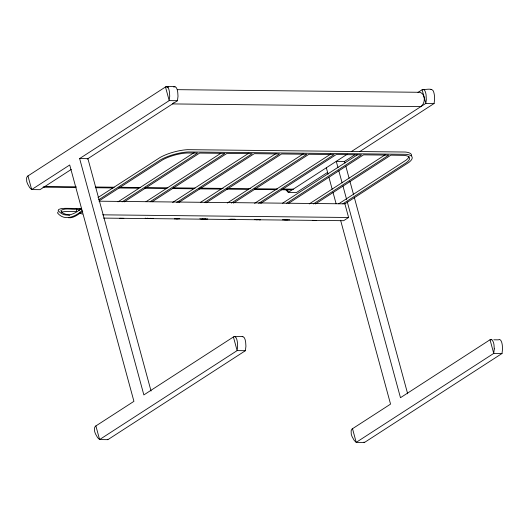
<?xml version="1.0" encoding="UTF-8"?>
<svg xmlns="http://www.w3.org/2000/svg" width="529" height="529" viewBox="0 0 529 529"><rect width="100%" height="100%" fill="white"/><g stroke="black" fill="none" stroke-linecap="round" stroke-linejoin="round"><path stroke-width="0.79" d="M87.219 159.103L177.479 100.715L178.008 96.199L177.737 92.317A17.702 11.578 -89.4 0 0 177.142 89.461C176.15 84.329 169.511 87.318 166.066 86.604L27.389 176.309L26.595 177.883L26.708 181.328A17.702 11.578 -89.4 0 0 27.614 183.986L29.677 187.636L31.674 189.587L39.953 189.673L71.27 169.419M27.971 175.952L31.674 189.587L69.716 164.982L133.93 401.339L95.313 426.301L94.519 427.875L94.631 431.32A17.702 11.578 -89.4 0 0 95.531 433.978L97.594 437.628L99.597 439.579L107.876 439.665L245.396 350.707L245.925 346.191L245.661 342.309A17.702 11.578 -89.4 0 0 245.066 339.453C244.074 334.321 237.435 337.31 233.983 336.596L143.855 394.918L79.634 158.561L169.201 100.622L177.479 100.715M359.568 151.711L434.097 103.499L434.626 98.983L434.362 95.101A17.702 11.578 -89.4 0 0 433.767 92.244C432.775 87.113 426.136 90.102 422.684 89.381L417.97 92.456M340.603 220.289L390.554 404.116L351.937 429.079L351.144 430.659L351.249 434.104A17.702 11.578 -89.4 0 0 352.155 436.756L354.218 440.412L356.215 442.363L364.494 442.449L502.021 353.491L502.55 348.975L502.279 345.093A17.702 11.578 -89.4 0 0 501.684 342.237L500.778 340.306L499.521 339.413L498.318 339.849L493.802 339.803M79.588 210.271L76.87 209.12L76.242 211.54L65.702 211.468L61.516 212.056M58.157 211.851L57.496 212.909C64.28 221.466 75.25 216.87 82.048 210.542M173.737 102.864L172.514 103.922L420.859 106.62C425.402 103.419 425.865 94.069 419.887 92.291L177.314 89.659M173.77 87.08L174.98 86.637M81.453 208.261C74.893 214.384 64.617 218.821 58.124 210.496L58.785 209.438L60.928 208.71A24.036 4.688 10.5 0 1 66.561 208.333L81.44 208.499M97.997 197.555L160.313 157.338A23.263 6.996 -15.2 0 1 187.564 149.674L405.32 152.035A23.263 6.996 -15.2 0 1 411.602 155.645M98.645 199.81L160.928 159.613A23.263 6.996 -15.2 0 1 188.179 151.949L405.935 154.309A23.263 6.996 -15.2 0 1 408.977 162.304L344.908 203.844L99.022 201.192M82.775 211.435C78.332 214.047 73.961 218.431 68.353 217.723M99.32 200.729L162.773 159.778A20.519 6.169 -15.2 0 1 186.81 153.013L197.562 153.06L122.08 201.886M118 201.853L194.176 152.577M124.15 201.913L199.631 153.079L224.885 153.357L150.091 201.734M146.011 201.701L220.805 153.324M152.16 201.761L226.954 153.377L252.201 153.655L176.719 202.481M172.633 202.448L248.815 153.172M178.782 202.501L254.27 153.674L279.517 153.946L204.723 202.329M200.643 202.296L276.131 153.47M206.105 202.799L281.587 153.972L306.833 154.243L231.352 203.07M227.272 203.037L303.448 153.76M233.421 203.096L308.903 154.27L334.156 154.541L258.668 203.367M254.588 203.334L330.764 154.058M260.737 203.394L336.226 154.561L361.472 154.838L286.678 203.215M347.348 154.17L288.298 192.371L285.839 189.785M351.415 151.539L425.819 103.406L434.097 103.499M327.696 172.328L296.577 192.457L288.298 192.371L287.472 189.336M337.985 167.713L336.259 161.345L344.538 161.431L354.734 154.838M282.598 203.182L357.392 154.805M288.748 203.242L363.542 154.858L388.789 155.129L313.307 203.963M309.227 203.929L385.403 154.653M315.377 203.982L390.858 155.156L404.024 155.367A20.519 6.169 -15.2 0 1 406.708 162.423L342.838 203.824M338.752 203.791L406.087 160.148A20.519 6.169 -15.2 0 0 408.943 156.28M344.895 203.857L348.598 217.492L343.638 220.699L103.539 218.1M43.57 187.068L44.912 186.466L76.269 186.81M151.049 218.312L147.135 218.576L145.224 218.16M153.119 218.338L149.198 218.603L147.293 218.186M177.711 218.715L174.451 218.874M179.781 218.735L176.521 218.894M205.682 218.907L201.767 219.171L199.856 218.755M207.752 218.927L203.837 219.191L201.926 218.775M232.35 219.31L229.083 219.469M235.068 219.224L229.884 219.211M260.321 219.495L256.406 219.76L254.495 219.35M287.637 219.793L282.446 219.78M289.707 219.819L284.516 219.806M430.963 89.474L431.604 89.421M242.262 336.682L242.897 336.629M168.506 87.02L165.491 86.987L169.201 100.622L169.73 96.106L169.459 92.225A17.702 11.578 -89.4 0 0 168.863 89.368L167.958 87.437L166.701 86.551M79.634 158.561L87.913 158.654L151.049 391.03M95.24 187.015L114.218 187.22M119.17 187.273L140.621 187.504M145.574 187.557L167.852 187.802M173.624 187.861L195.075 188.093M200.028 188.145L223.126 188.397M228.078 188.45L250.356 188.694M254.482 188.741L277.58 188.992M282.532 189.045L293.258 189.157L290.527 189.851L281.454 189.752M43.008 187.167L76.011 187.524M95.815 187.742L113.14 187.927M118.919 187.987L138.717 188.205M144.496 188.264L166.767 188.509M172.547 188.569L193.171 188.793M198.95 188.86L221.221 189.098M226.174 189.151L248.451 189.395M254.224 189.455L275.682 189.693M76.87 209.12C71.785 209.874 65.55 207.586 60.901 210.436L61.549 212.089A19.051 3.716 10.5 0 0 65.127 214.08L69.795 215.243M81.38 209.173L78.94 209.147L80.296 209.715M102.725 214.827L348.598 217.492M491.54 339.777L490.039 339.763L400.473 397.702L347.289 201.933M245.396 350.707L237.118 350.615L99.597 439.579L95.888 425.944M502.021 353.491L493.742 353.398L356.215 442.363L352.512 428.721M314.629 220.395L316.58 220.448M312.56 220.368L314.51 220.421M259.124 219.799L260.427 219.833M119.812 218.279L121.769 218.332M121.882 218.305L123.839 218.351M256.565 219.37L257.835 219.647M79.641 212.969L82.365 214.113M423.326 89.335L424.582 90.221L425.488 92.152A17.702 11.578 -89.4 0 1 426.083 95.008L426.321 99.842L425.819 103.406L422.116 89.771M234.625 336.543L235.881 337.429L236.787 339.36A17.702 11.578 -89.4 0 1 237.382 342.217L237.62 347.05L237.118 350.615L233.415 336.98M363.978 442.052L364.494 442.449M107.354 439.275L107.876 439.665M344.538 161.431L344.968 163.025M345.834 166.212L349.074 178.147M349.94 181.328L353.617 194.857M354.265 197.244L407.674 393.807M338.851 170.893L342.098 182.829M342.964 186.016L346.634 199.545M326.333 167.766L328.066 174.127M328.932 177.314L332.172 189.25M333.039 192.43L336.067 203.572M494.271 348.882L493.742 353.398L490.039 339.763L491.243 339.327L491.891 339.611L493.405 342.144A17.702 11.578 -89.4 0 1 494 345.001L494.271 348.882"/></g></svg>
